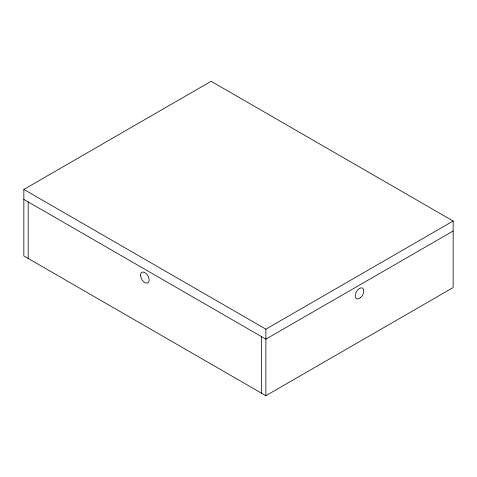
<?xml version="1.0" encoding="UTF-8"?>
<svg xmlns="http://www.w3.org/2000/svg" width="477" height="477" viewBox="0 0 477 477"><rect width="100%" height="100%" fill="white"/><g stroke="black" fill="none" stroke-linecap="round" stroke-linejoin="round"><path stroke-width="0.72" d="M23.85 189.429L211.126 81.305L453.15 221.036L453.15 287.571L265.874 395.695L23.85 255.964L23.85 189.429L265.874 329.16L453.15 221.036M453.15 231.017L265.874 339.141L23.85 199.41M265.874 329.16L265.874 395.695M261.551 336.643L261.551 393.203M28.173 201.902L28.173 258.462M360.63 297.57A6.112 3.53 -60 0 0 362.568 288.102A6.112 3.53 -60 0 0 355.335 294.512A6.112 3.53 -60 0 0 360.63 297.57M140.536 275.098A6.112 3.53 60 0 0 147.023 283.159A6.112 3.53 60 0 0 147.023 274.519A6.112 3.53 60 0 0 140.536 275.098"/></g></svg>
